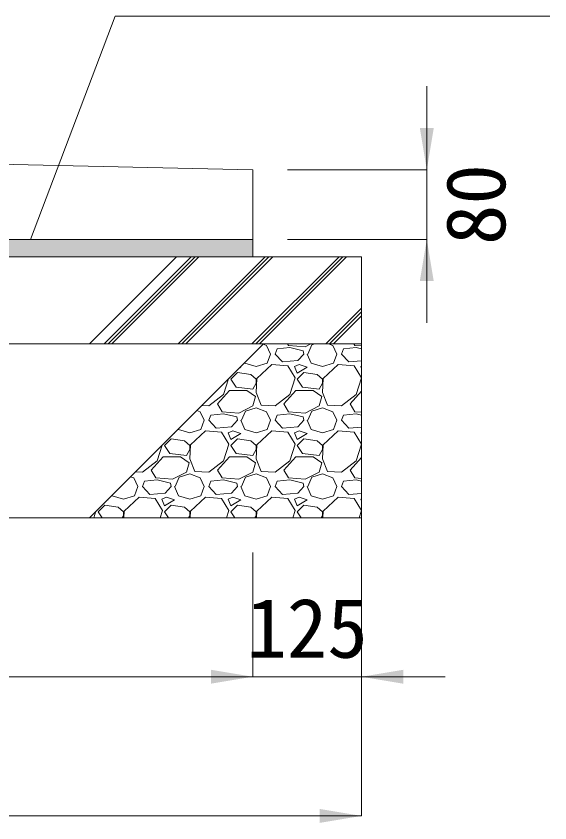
# Model space of a CAD drawing. Units: millimetres at full size, sheet at 1:40. Extents: x 221193 to 264773, y 874627 to 883926.
# Drawn here: x 233181 to 233794, y 877684 to 878612 of the extents above; entities that cross this region are included whole.
import ezdxf
from ezdxf.enums import TextEntityAlignment as Align

# ---------------------------------------------------------------- set-up
doc = ezdxf.new("R2010")
doc.units = ezdxf.units.MM
doc.header["$LTSCALE"] = 40
for name, color, linetype, lineweight in [('0_2', 7, 'Continuous', 15), ('ハッチング', 7, 'Continuous', 5), ('寸法線', 7, 'Continuous', 13), ('引出線', 4, 'Continuous', 9), ('本体', 2, 'Continuous', 20), ('補助線', 8, 'Continuous', 13)]:
    doc.layers.add(name, color=color, linetype=linetype, lineweight=lineweight)
doc.layers.add('ハッチング_モルタル', color=30, linetype='Continuous')
doc.styles.add('ＭＳ ゴシック', font='')
doc.styles.get('ＭＳ ゴシック').set_extended_font_data('MS Gothic')

# ---------------------------------------------------------------- blocks, each defined once
blk = doc.blocks.new('filled_arrow')
at = {"color": 0, "linetype": 'Continuous', "lineweight": -2}
blk.add_solid([(7.5, 1.25), (0, 0), (7.5, -1.25)], dxfattribs=at)

msp = doc.modelspace()

# ---------------------------------------------------------------- hatches: boundary and pattern name
at = {"layer": 'ハッチング'}
h = msp.add_hatch(dxfattribs=at)
h.set_pattern_fill('USER', color=256, style=0, pattern_type=2)
h.set_pattern_definition([(45, (127310.04, 887662.85), (-42.42641, 42.42641), []), (45, (127314.39, 887662.85), (-42.42641, 42.42641), []), (45, (127318.74, 887662.85), (-42.42641, 42.42641), [])])
h.paths.add_polyline_path([(233577.83, 878235.28), (233577.83, 878335.28), (233364.2, 878335.28), (233265.33, 878235.28)])
at = {"layer": 'ハッチング_モルタル'}
msp.add_hatch(color=256, dxfattribs=at).paths.add_polyline_path([(232352.83, 878355.28), (232352.83, 878335.28), (233452.83, 878335.28), (233452.83, 878355.28), (233452.83, 878355.28)])

# ---------------------------------------------------------------- linework, layer by layer
at = {"layer": '0_2', "lineweight": 13}
for p, q in [((233452.83, 878355.28), (233452.83, 878335.28)), ((233577.83, 878335.28), (233577.83, 877935.65)), ((232540.33, 878035.28), (233265.33, 878035.28))]:
    msp.add_line(p, q, dxfattribs=at)
at = {"layer": '0_2'}
for p, q in [((232227.83, 878335.28), (233577.83, 878335.28)), ((232227.83, 878235.28), (233577.83, 878235.28)), ((233577.83, 878035.28), (232227.83, 878035.28))]:
    msp.add_line(p, q, dxfattribs=at)
at = {"layer": 'ハッチング'}
for p, q in [((233464.9, 878234.84), (233468.83, 878233.36)), ((233468.83, 878233.36), (233473.4, 878223.46)), ((233495.5, 878231.08), (233481.02, 878229.55)), ((233493.98, 878233.36), (233492.86, 878235.28)), ((233513.03, 878231.84), (233493.98, 878233.36)), ((233510.74, 878227.27), (233495.5, 878231.08)), ((233519.58, 878235.28), (233513.03, 878231.84)), ((233516.07, 878223.46), (233520.65, 878234.13)), ((233520.65, 878234.13), (233524.32, 878235.28)), ((233539.93, 878235.28), (233545.03, 878233.36)), ((233545.03, 878233.36), (233549.6, 878223.46)), ((233571.7, 878231.08), (233557.22, 878229.55)), ((233570.18, 878233.36), (233569.06, 878235.28)), ((233577.83, 878232.75), (233570.18, 878233.36)), ((233577.83, 878229.55), (233571.7, 878231.08)), ((233469.59, 878212.79), (233473.4, 878223.46)), ((233478.74, 878223.46), (233481.02, 878229.55)), ((233487.12, 878214.31), (233478.74, 878223.46)), ((233511.5, 878223.46), (233504.64, 878215.84)), ((233511.5, 878223.46), (233510.74, 878227.27)), ((233515.31, 878223.46), (233519.88, 878212.79)), ((233545.79, 878212.79), (233549.6, 878223.46)), ((233554.94, 878223.46), (233557.22, 878229.55)), ((233563.32, 878214.31), (233554.94, 878223.46)), ((233443.43, 878213.37), (233443.68, 878212.79)), ((233443.68, 878212.79), (233456.64, 878208.98)), ((233456.64, 878208.98), (233469.59, 878212.79)), ((233504.64, 878215.84), (233487.12, 878214.32)), ((233519.88, 878212.79), (233532.84, 878208.98)), ((233532.84, 878208.98), (233545.79, 878212.79)), ((233577.83, 878215.58), (233563.32, 878214.32)), ((233437.03, 878206.97), (233439.11, 878208.22)), ((233439.11, 878208.22), (233438.49, 878208.43)), ((233474.93, 878211.27), (233457.4, 878195.27)), ((233493.21, 878209.74), (233474.93, 878211.27)), ((233501.6, 878196.03), (233493.21, 878209.74)), ((233506.17, 878211.27), (233500.83, 878208.98)), ((233500.83, 878208.98), (233503.88, 878201.36)), ((233503.88, 878201.36), (233515.31, 878208.22)), ((233515.31, 878208.22), (233506.17, 878211.27)), ((233551.13, 878211.27), (233533.6, 878195.27)), ((233569.41, 878209.74), (233551.13, 878211.27)), ((233577.8, 878196.03), (233569.41, 878209.74)), ((233577.83, 878209.32), (233577.03, 878208.98)), ((233577.03, 878208.98), (233577.83, 878206.98)), ((233419.3, 878176.98), (233425.07, 878195.01)), ((233435.3, 878202.12), (233427.68, 878194.5)), ((233427.68, 878194.5), (233433.78, 878185.36)), ((233450.54, 878199.84), (233435.3, 878202.12)), ((233456.64, 878194.5), (233450.54, 878199.84)), ((233457.4, 878195.26), (233456.64, 878179.26)), ((233456.64, 878189.93), (233456.64, 878194.5)), ((233495.5, 878176.98), (233501.6, 878196.03)), ((233511.5, 878202.12), (233503.88, 878194.5)), ((233503.88, 878194.5), (233509.98, 878185.36)), ((233526.74, 878199.84), (233511.5, 878202.12)), ((233532.84, 878194.5), (233526.74, 878199.84)), ((233533.6, 878195.26), (233532.84, 878179.26)), ((233532.84, 878189.93), (233532.84, 878194.5)), ((233571.7, 878176.98), (233577.8, 878196.03)), ((233433.78, 878185.36), (233452.83, 878183.07)), ((233452.83, 878183.07), (233456.64, 878189.93)), ((233509.98, 878185.36), (233529.03, 878183.07)), ((233529.03, 878183.07), (233532.84, 878189.93)), ((233402.54, 878164.02), (233419.3, 878176.98)), ((233412.44, 878166.31), (233426.16, 878181.55)), ((233426.16, 878181.55), (233445.97, 878181.55)), ((233445.97, 878181.55), (233455.88, 878174.69)), ((233456.64, 878179.26), (233462.73, 878164.78)), ((233478.74, 878164.02), (233495.5, 878176.98)), ((233488.64, 878166.31), (233502.36, 878181.55)), ((233502.36, 878181.55), (233522.17, 878181.55)), ((233522.17, 878181.55), (233532.08, 878174.69)), ((233532.84, 878179.26), (233538.93, 878164.78)), ((233554.94, 878164.02), (233571.7, 878176.98)), ((233564.84, 878166.31), (233577.83, 878180.75)), ((233417.78, 878157.16), (233412.44, 878166.31)), ((233455.88, 878174.69), (233452.83, 878164.02)), ((233493.98, 878157.16), (233488.64, 878166.31)), ((233532.08, 878174.69), (233529.03, 878164.02)), ((233570.18, 878157.16), (233564.84, 878166.31)), ((233388.7, 878158.64), (233392.63, 878157.16)), ((233392.63, 878157.16), (233397.2, 878147.26)), ((233394.47, 878164.41), (233402.54, 878164.02)), ((233436.83, 878155.64), (233417.78, 878157.16)), ((233452.83, 878164.02), (233436.83, 878155.64)), ((233439.87, 878147.26), (233444.45, 878157.93)), ((233444.45, 878157.93), (233456.64, 878161.74)), ((233456.64, 878161.74), (233468.83, 878157.16)), ((233462.73, 878164.78), (233478.74, 878164.02)), ((233468.83, 878157.16), (233473.4, 878147.26)), ((233513.03, 878155.64), (233493.98, 878157.16)), ((233529.03, 878164.02), (233513.03, 878155.64)), ((233516.07, 878147.26), (233520.65, 878157.93)), ((233520.65, 878157.93), (233532.84, 878161.74)), ((233532.84, 878161.74), (233545.03, 878157.16)), ((233538.93, 878164.78), (233554.94, 878164.02)), ((233545.03, 878157.16), (233549.6, 878147.26)), ((233577.83, 878156.55), (233570.18, 878157.16)), ((233393.39, 878136.59), (233397.2, 878147.26)), ((233402.54, 878147.26), (233404.82, 878153.35)), ((233410.92, 878138.11), (233402.54, 878147.26)), ((233419.3, 878154.88), (233404.82, 878153.35)), ((233434.54, 878151.07), (233419.3, 878154.88)), ((233435.3, 878147.26), (233428.44, 878139.64)), ((233435.3, 878147.26), (233434.54, 878151.07)), ((233439.11, 878147.26), (233443.68, 878136.59)), ((233469.59, 878136.59), (233473.4, 878147.26)), ((233478.74, 878147.26), (233481.02, 878153.35)), ((233487.12, 878138.11), (233478.74, 878147.26)), ((233495.5, 878154.88), (233481.02, 878153.35)), ((233510.74, 878151.07), (233495.5, 878154.88)), ((233511.5, 878147.26), (233504.64, 878139.64)), ((233511.5, 878147.26), (233510.74, 878151.07)), ((233515.31, 878147.26), (233519.88, 878136.59)), ((233545.79, 878136.59), (233549.6, 878147.26)), ((233554.94, 878147.26), (233557.22, 878153.35)), ((233563.32, 878138.11), (233554.94, 878147.26)), ((233571.7, 878154.88), (233557.22, 878153.35)), ((233577.83, 878153.35), (233571.7, 878154.88)), ((233428.44, 878139.64), (233410.92, 878138.12)), ((233504.64, 878139.64), (233487.12, 878138.12)), ((233577.83, 878139.38), (233563.32, 878138.12)), ((233360.83, 878130.77), (233362.91, 878132.02)), ((233362.91, 878132.02), (233362.29, 878132.23)), ((233367.23, 878137.17), (233367.48, 878136.59)), ((233367.48, 878136.59), (233380.44, 878132.78)), ((233380.44, 878132.78), (233393.39, 878136.59)), ((233398.73, 878135.07), (233381.2, 878119.07)), ((233417.01, 878133.54), (233398.73, 878135.07)), ((233425.4, 878119.83), (233417.01, 878133.54)), ((233429.97, 878135.07), (233424.63, 878132.78)), ((233424.63, 878132.78), (233427.68, 878125.16)), ((233427.68, 878125.16), (233439.11, 878132.02)), ((233439.11, 878132.02), (233429.97, 878135.07)), ((233443.68, 878136.59), (233456.64, 878132.78)), ((233456.64, 878132.78), (233469.59, 878136.59)), ((233474.93, 878135.07), (233457.4, 878119.07)), ((233493.21, 878133.54), (233474.93, 878135.07)), ((233501.6, 878119.83), (233493.21, 878133.54)), ((233506.17, 878135.07), (233500.83, 878132.78)), ((233500.83, 878132.78), (233503.88, 878125.16)), ((233503.88, 878125.16), (233515.31, 878132.02)), ((233515.31, 878132.02), (233506.17, 878135.07)), ((233519.88, 878136.59), (233532.84, 878132.78)), ((233532.84, 878132.78), (233545.79, 878136.59)), ((233551.13, 878135.07), (233533.6, 878119.07)), ((233569.41, 878133.54), (233551.13, 878135.07)), ((233577.8, 878119.83), (233569.41, 878133.54)), ((233577.83, 878133.12), (233577.03, 878132.78)), ((233577.03, 878132.78), (233577.83, 878130.78)), ((233359.1, 878125.92), (233351.48, 878118.3)), ((233374.34, 878123.64), (233359.1, 878125.92)), ((233380.44, 878118.3), (233374.34, 878123.64)), ((233419.3, 878100.78), (233425.4, 878119.83)), ((233435.3, 878125.92), (233427.68, 878118.3)), ((233450.54, 878123.64), (233435.3, 878125.92)), ((233456.64, 878118.3), (233450.54, 878123.64)), ((233495.5, 878100.78), (233501.6, 878119.83)), ((233511.5, 878125.92), (233503.88, 878118.3)), ((233526.74, 878123.64), (233511.5, 878125.92)), ((233532.84, 878118.3), (233526.74, 878123.64)), ((233571.7, 878100.78), (233577.8, 878119.83)), ((233343.1, 878100.78), (233348.87, 878118.81)), ((233351.48, 878118.3), (233357.58, 878109.16)), ((233376.63, 878106.87), (233380.44, 878113.73)), ((233381.2, 878119.06), (233380.44, 878103.06)), ((233380.44, 878113.73), (233380.44, 878118.3)), ((233427.68, 878118.3), (233433.78, 878109.16)), ((233452.83, 878106.87), (233456.64, 878113.73)), ((233457.4, 878119.06), (233456.64, 878103.06)), ((233456.64, 878113.73), (233456.64, 878118.3)), ((233503.88, 878118.3), (233509.98, 878109.16)), ((233529.03, 878106.87), (233532.84, 878113.73)), ((233533.6, 878119.06), (233532.84, 878103.06)), ((233532.84, 878113.73), (233532.84, 878118.3)), ((233326.34, 878087.82), (233343.1, 878100.78)), ((233336.24, 878090.11), (233349.96, 878105.35)), ((233349.96, 878105.35), (233369.77, 878105.35)), ((233357.58, 878109.16), (233376.63, 878106.87)), ((233369.77, 878105.35), (233379.68, 878098.49)), ((233380.44, 878103.06), (233386.53, 878088.58)), ((233402.54, 878087.82), (233419.3, 878100.78)), ((233412.44, 878090.11), (233426.16, 878105.35)), ((233426.16, 878105.35), (233445.97, 878105.35)), ((233433.78, 878109.16), (233452.83, 878106.87)), ((233445.97, 878105.35), (233455.88, 878098.49)), ((233456.64, 878103.06), (233462.73, 878088.58)), ((233478.74, 878087.82), (233495.5, 878100.78)), ((233488.64, 878090.11), (233502.36, 878105.35)), ((233502.36, 878105.35), (233522.17, 878105.35)), ((233509.98, 878109.16), (233529.03, 878106.87)), ((233522.17, 878105.35), (233532.08, 878098.49)), ((233532.84, 878103.06), (233538.93, 878088.58)), ((233554.94, 878087.82), (233571.7, 878100.78)), ((233564.84, 878090.11), (233577.83, 878104.55)), ((233379.68, 878098.49), (233376.63, 878087.82)), ((233455.88, 878098.49), (233452.83, 878087.82)), ((233532.08, 878098.49), (233529.03, 878087.82)), ((233312.5, 878082.44), (233316.43, 878080.96)), ((233318.27, 878088.21), (233326.34, 878087.82)), ((233341.58, 878080.96), (233336.24, 878090.11)), ((233376.63, 878087.82), (233360.63, 878079.44)), ((233368.25, 878081.73), (233380.44, 878085.54)), ((233380.44, 878085.54), (233392.63, 878080.96)), ((233386.53, 878088.58), (233402.54, 878087.82)), ((233417.78, 878080.96), (233412.44, 878090.11)), ((233452.83, 878087.82), (233436.83, 878079.44)), ((233444.45, 878081.73), (233456.64, 878085.54)), ((233456.64, 878085.54), (233468.83, 878080.96)), ((233462.73, 878088.58), (233478.74, 878087.82)), ((233493.98, 878080.96), (233488.64, 878090.11)), ((233529.03, 878087.82), (233513.03, 878079.44)), ((233520.65, 878081.73), (233532.84, 878085.54)), ((233532.84, 878085.54), (233545.03, 878080.96)), ((233538.93, 878088.58), (233554.94, 878087.82)), ((233570.18, 878080.96), (233564.84, 878090.11)), ((233316.43, 878080.96), (233321, 878071.06)), ((233326.34, 878071.06), (233328.62, 878077.15)), ((233343.1, 878078.68), (233328.62, 878077.15)), ((233360.63, 878079.44), (233341.58, 878080.96)), ((233358.34, 878074.87), (233343.1, 878078.68)), ((233359.1, 878071.06), (233358.34, 878074.87)), ((233363.67, 878071.06), (233368.25, 878081.73)), ((233392.63, 878080.96), (233397.2, 878071.06)), ((233402.54, 878071.06), (233404.82, 878077.15)), ((233419.3, 878078.68), (233404.82, 878077.15)), ((233436.83, 878079.44), (233417.78, 878080.96)), ((233434.54, 878074.87), (233419.3, 878078.68)), ((233435.3, 878071.06), (233434.54, 878074.87)), ((233439.87, 878071.06), (233444.45, 878081.73)), ((233468.83, 878080.96), (233473.4, 878071.06)), ((233478.74, 878071.06), (233481.02, 878077.15)), ((233495.5, 878078.68), (233481.02, 878077.15)), ((233513.03, 878079.44), (233493.98, 878080.96)), ((233510.74, 878074.87), (233495.5, 878078.68)), ((233511.5, 878071.06), (233510.74, 878074.87)), ((233516.07, 878071.06), (233520.65, 878081.73)), ((233545.03, 878080.96), (233549.6, 878071.06)), ((233554.94, 878071.06), (233557.22, 878077.15)), ((233571.7, 878078.68), (233557.22, 878077.15)), ((233577.83, 878080.35), (233570.18, 878080.96)), ((233577.83, 878077.15), (233571.7, 878078.68)), ((233317.19, 878060.39), (233321, 878071.06)), ((233334.72, 878061.91), (233326.34, 878071.06)), ((233359.1, 878071.06), (233352.24, 878063.44)), ((233362.91, 878071.06), (233367.48, 878060.39)), ((233393.39, 878060.39), (233397.2, 878071.06)), ((233410.92, 878061.91), (233402.54, 878071.06)), ((233435.3, 878071.06), (233428.44, 878063.44)), ((233439.11, 878071.06), (233443.68, 878060.39)), ((233469.59, 878060.39), (233473.4, 878071.06)), ((233487.12, 878061.91), (233478.74, 878071.06)), ((233511.5, 878071.06), (233504.64, 878063.44)), ((233515.31, 878071.06), (233519.88, 878060.39)), ((233545.79, 878060.39), (233549.6, 878071.06)), ((233563.32, 878061.91), (233554.94, 878071.06)), ((233284.63, 878054.57), (233286.71, 878055.82)), ((233286.71, 878055.82), (233286.09, 878056.03)), ((233291.03, 878060.97), (233291.28, 878060.39)), ((233291.28, 878060.39), (233304.24, 878056.58)), ((233304.24, 878056.58), (233317.19, 878060.39)), ((233322.53, 878058.87), (233305, 878042.87)), ((233340.81, 878057.34), (233322.53, 878058.87)), ((233352.24, 878063.44), (233334.72, 878061.92)), ((233349.2, 878043.63), (233340.81, 878057.34)), ((233353.77, 878058.87), (233348.43, 878056.58)), ((233348.43, 878056.58), (233351.48, 878048.96)), ((233351.48, 878048.96), (233362.91, 878055.82)), ((233362.91, 878055.82), (233353.77, 878058.87)), ((233367.48, 878060.39), (233380.44, 878056.58)), ((233380.44, 878056.58), (233393.39, 878060.39)), ((233398.73, 878058.87), (233381.2, 878042.87)), ((233417.01, 878057.34), (233398.73, 878058.87)), ((233428.44, 878063.44), (233410.92, 878061.92)), ((233425.4, 878043.63), (233417.01, 878057.34)), ((233429.97, 878058.87), (233424.63, 878056.58)), ((233424.63, 878056.58), (233427.68, 878048.96)), ((233427.68, 878048.96), (233439.11, 878055.82)), ((233439.11, 878055.82), (233429.97, 878058.87)), ((233443.68, 878060.39), (233456.64, 878056.58)), ((233456.64, 878056.58), (233469.59, 878060.39)), ((233474.93, 878058.87), (233457.4, 878042.87)), ((233493.21, 878057.34), (233474.93, 878058.87)), ((233504.64, 878063.44), (233487.12, 878061.92)), ((233501.6, 878043.63), (233493.21, 878057.34)), ((233506.17, 878058.87), (233500.83, 878056.58)), ((233500.83, 878056.58), (233503.88, 878048.96)), ((233503.88, 878048.96), (233515.31, 878055.82)), ((233515.31, 878055.82), (233506.17, 878058.87)), ((233519.88, 878060.39), (233532.84, 878056.58)), ((233532.84, 878056.58), (233545.79, 878060.39)), ((233551.13, 878058.87), (233533.6, 878042.87)), ((233569.41, 878057.34), (233551.13, 878058.87)), ((233577.83, 878063.18), (233563.32, 878061.92)), ((233577.8, 878043.63), (233569.41, 878057.34)), ((233577.83, 878056.92), (233577.03, 878056.58)), ((233577.03, 878056.58), (233577.83, 878054.58)), ((233282.9, 878049.72), (233275.28, 878042.1)), ((233298.14, 878047.44), (233282.9, 878049.72)), ((233304.24, 878042.1), (233298.14, 878047.44)), ((233359.1, 878049.72), (233351.48, 878042.1)), ((233374.34, 878047.44), (233359.1, 878049.72)), ((233380.44, 878042.1), (233374.34, 878047.44)), ((233435.3, 878049.72), (233427.68, 878042.1)), ((233450.54, 878047.44), (233435.3, 878049.72)), ((233456.64, 878042.1), (233450.54, 878047.44)), ((233511.5, 878049.72), (233503.88, 878042.1)), ((233526.74, 878047.44), (233511.5, 878049.72)), ((233532.84, 878042.1), (233526.74, 878047.44)), ((233270.32, 878035.28), (233272.67, 878042.61)), ((233275.28, 878042.1), (233279.83, 878035.28)), ((233302.98, 878035.28), (233304.24, 878037.53)), ((233304.24, 878037.53), (233304.24, 878042.1)), ((233305, 878042.86), (233304.64, 878035.28)), ((233346.52, 878035.28), (233349.2, 878043.63)), ((233351.48, 878042.1), (233356.03, 878035.28)), ((233379.18, 878035.28), (233380.44, 878037.53)), ((233380.44, 878037.53), (233380.44, 878042.1)), ((233381.2, 878042.86), (233380.84, 878035.28)), ((233422.72, 878035.28), (233425.4, 878043.63)), ((233427.68, 878042.1), (233432.23, 878035.28)), ((233455.38, 878035.28), (233456.64, 878037.53)), ((233456.64, 878037.53), (233456.64, 878042.1)), ((233457.4, 878042.86), (233457.04, 878035.28)), ((233498.92, 878035.28), (233501.6, 878043.63)), ((233503.88, 878042.1), (233508.43, 878035.28)), ((233531.58, 878035.28), (233532.84, 878037.53)), ((233532.84, 878037.53), (233532.84, 878042.1)), ((233533.6, 878042.86), (233533.24, 878035.28)), ((233575.12, 878035.28), (233577.8, 878043.63))]:
    msp.add_line(p, q, dxfattribs=at)
at = {"layer": '寸法線'}
for p, q in [((233652.83, 878531.28), (233652.83, 878259.28)), ((233492.83, 878435.28), (233652.83, 878435.28)), ((233492.83, 878355.28), (233652.83, 878355.28)), ((233452.83, 877995.28), (233452.83, 877852.44)), ((233452.83, 877995.28), (233452.83, 877852.44)), ((233577.83, 877995.28), (233577.83, 877852.44)), ((233577.83, 877995.28), (233577.83, 877692.45)), ((232352.83, 877852.44), (233452.83, 877852.44)), ((233356.83, 877852.44), (233673.83, 877852.44)), ((232227.83, 877692.45), (233577.83, 877692.45))]:
    msp.add_line(p, q, dxfattribs=at)
at = {"layer": '引出線'}
msp.add_lwpolyline([(233197.59, 878355.28), (233294.77, 878611.92), (233794.18, 878611.92)], dxfattribs=at)
at = {"layer": '本体'}
for p, q in [((233452.83, 878435.28), (232552.83, 878455.28)), ((233452.83, 878435.28), (233452.83, 878355.28)), ((233452.83, 878355.28), (232352.83, 878355.28))]:
    msp.add_line(p, q, dxfattribs=at)
at = {"layer": '補助線'}
for p, q in [((233265.33, 878235.28), (233365.34, 878335.28)), ((233265.33, 878035.28), (233465.34, 878235.28))]:
    msp.add_line(p, q, dxfattribs=at)

# ---------------------------------------------------------------- block references
at = {"layer": '寸法線', "xscale": 6.4, "yscale": 6.4}
for p, rotation in [((233652.83, 878435.28), 90), ((233652.83, 878355.28), 270), ((233452.83, 877852.44), 180), ((233452.83, 877852.44), 180), ((233577.83, 877692.45), 180)]:
    msp.add_blockref('filled_arrow', p, dxfattribs=dict(at, rotation=rotation))
msp.add_blockref('filled_arrow', (233577.83, 877852.44), dxfattribs=at)
at = {"layer": '引出線', "xscale": 0.16, "yscale": 0.16, "rotation": 69.3}
msp.add_blockref('filled_arrow', (233197.59, 878355.28), dxfattribs=at)

# ---------------------------------------------------------------- texts
at = {"layer": '寸法線', "style": 'ＭＳ ゴシック'}
msp.add_text('80', height=68.36, rotation=90, dxfattribs=at).set_placement((233708.83, 878395.28), align=Align.MIDDLE_CENTER)
msp.add_text('125', height=68.36, dxfattribs=at).set_placement((233515.33, 877908.44), align=Align.MIDDLE_CENTER)

doc.saveas('drawing.dxf')
